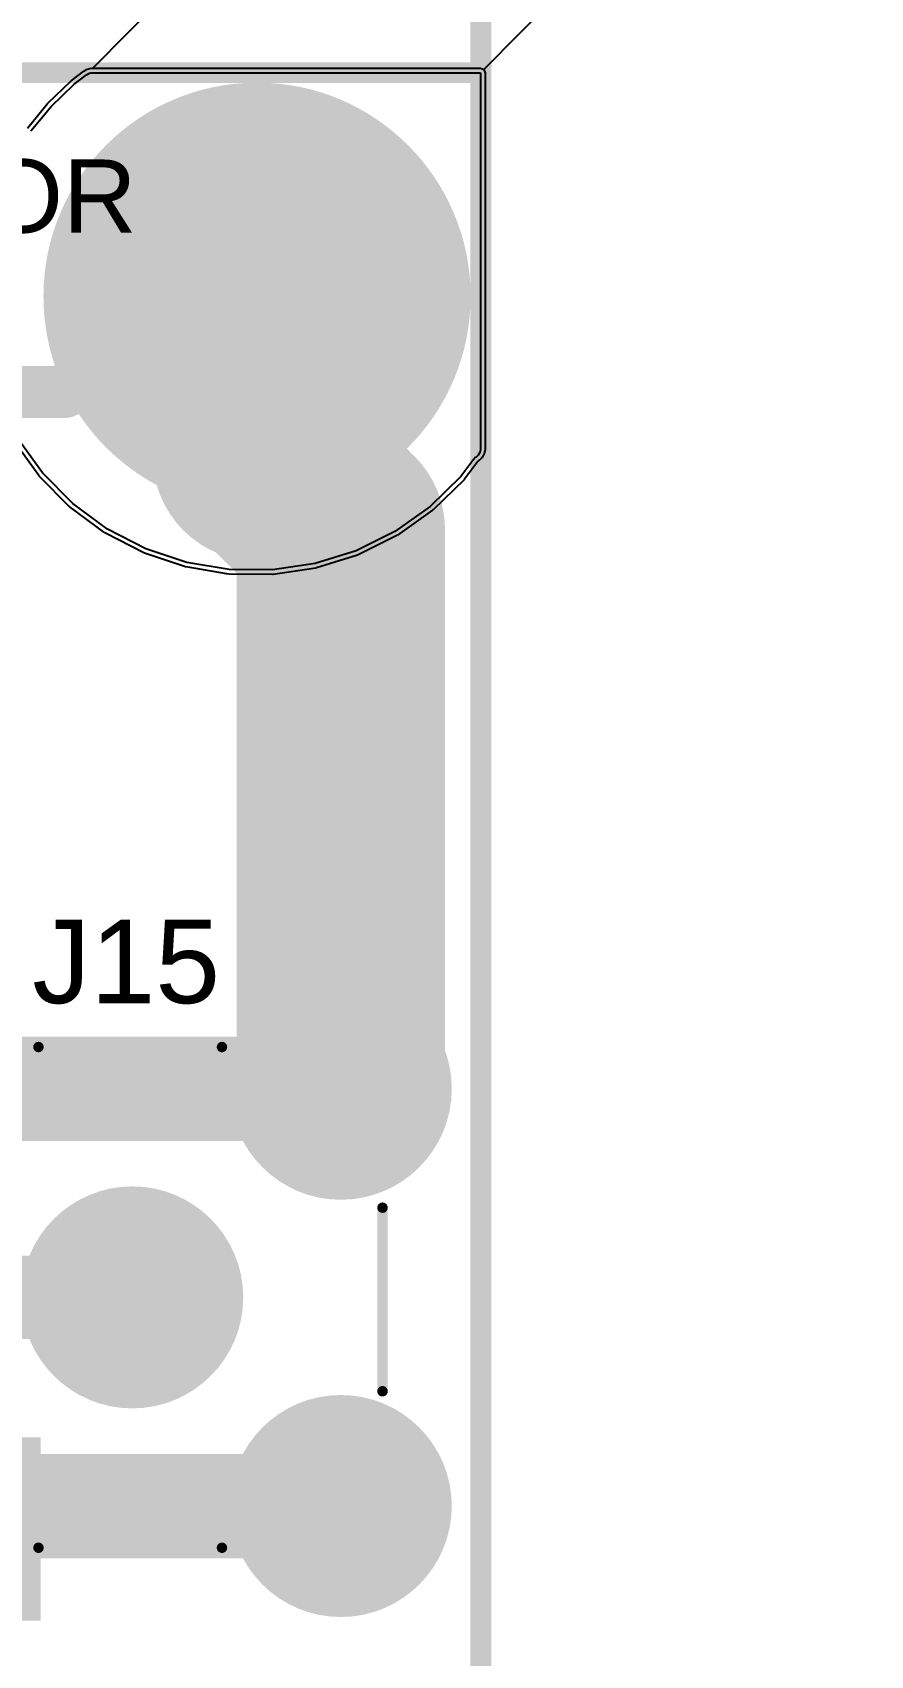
# Model space of a CAD drawing. Header units: millimetres. Extents: x 0 to 214, y 0 to 214.
# Drawn here: x 6.594 to 6.996, y 3.557 to 4.335 of the extents above; entities that cross this region are included whole.
import ezdxf

# ---------------------------------------------------------------- set-up
doc = ezdxf.new("R2010")
doc.units = ezdxf.units.MM
doc.header["$MEASUREMENT"] = 0
for name, color, linetype in [('BottomLayer', 5, 'Continuous'), ('BottomSolder', 6, 'Continuous'), ('Mechanical1', 6, 'Continuous'), ('Mechanical2', 216, 'Continuous'), ('MultiLayer', 9, 'Continuous'), ('PadHoleLayer', 156, 'Continuous'), ('TopLayer', 1, 'Continuous'), ('TopOverlay', 2, 'Continuous'), ('TopSolder', 216, 'Continuous'), ('ViaHoleLayer', 16, 'Continuous')]:
    doc.layers.add(name, color=color, linetype=linetype)
doc.styles.add('Arial', font='', dxfattribs={"height": 0.2})
doc.styles.get('Arial').set_extended_font_data('Arial')

# ---------------------------------------------------------------- blocks, each defined once
blk = doc.blocks.new('HJ_SMA508_100')
at = {"layer": 'BottomLayer'}
h = blk.add_hatch(color=5, dxfattribs=at)
edge = h.paths.add_edge_path()
edge.add_arc((-0.1, 0.1), 0.04921, 0, 360)
h = blk.add_hatch(color=5, dxfattribs=at)
edge = h.paths.add_edge_path()
edge.add_arc((0.1, 0.1), 0.04921, 0, 360)
h = blk.add_hatch(color=5, dxfattribs=at)
edge = h.paths.add_edge_path()
edge.add_arc((0, 0), 0.04921, 0, 360)
h = blk.add_hatch(color=5, dxfattribs=at)
edge = h.paths.add_edge_path()
edge.add_arc((-0.1, -0.1), 0.04921, 0, 360)
h = blk.add_hatch(color=5, dxfattribs=at)
edge = h.paths.add_edge_path()
edge.add_arc((0.1, -0.1), 0.04921, 0, 360)
at = {"layer": 'BottomSolder'}
h = blk.add_hatch(color=6, dxfattribs=at)
edge = h.paths.add_edge_path()
edge.add_arc((-0.1, 0.1), 0.05321, 0, 360)
h = blk.add_hatch(color=6, dxfattribs=at)
edge = h.paths.add_edge_path()
edge.add_arc((0.1, 0.1), 0.05321, 0, 360)
h = blk.add_hatch(color=6, dxfattribs=at)
edge = h.paths.add_edge_path()
edge.add_arc((0, 0), 0.05321, 0, 360)
h = blk.add_hatch(color=6, dxfattribs=at)
edge = h.paths.add_edge_path()
edge.add_arc((-0.1, -0.1), 0.05321, 0, 360)
h = blk.add_hatch(color=6, dxfattribs=at)
edge = h.paths.add_edge_path()
edge.add_arc((0.1, -0.1), 0.05321, 0, 360)
at = {"layer": 'MultiLayer'}
h = blk.add_hatch(color=9, dxfattribs=at)
edge = h.paths.add_edge_path()
edge.add_arc((-0.1, 0.1), 0.04921, 0, 360)
h = blk.add_hatch(color=9, dxfattribs=at)
edge = h.paths.add_edge_path()
edge.add_arc((0.1, 0.1), 0.04921, 0, 360)
h = blk.add_hatch(color=9, dxfattribs=at)
edge = h.paths.add_edge_path()
edge.add_arc((0, 0), 0.04921, 0, 360)
h = blk.add_hatch(color=9, dxfattribs=at)
edge = h.paths.add_edge_path()
edge.add_arc((-0.1, -0.1), 0.04921, 0, 360)
h = blk.add_hatch(color=9, dxfattribs=at)
edge = h.paths.add_edge_path()
edge.add_arc((0.1, -0.1), 0.04921, 0, 360)
at = {"layer": 'PadHoleLayer'}
h = blk.add_hatch(color=156, dxfattribs=at)
edge = h.paths.add_edge_path()
edge.add_arc((-0.1, 0.1), 0.02953, 0, 360)
h = blk.add_hatch(color=156, dxfattribs=at)
edge = h.paths.add_edge_path()
edge.add_arc((0.1, 0.1), 0.02953, 0, 360)
h = blk.add_hatch(color=156, dxfattribs=at)
edge = h.paths.add_edge_path()
edge.add_arc((0, 0), 0.02756, 0, 360)
h = blk.add_hatch(color=156, dxfattribs=at)
edge = h.paths.add_edge_path()
edge.add_arc((-0.1, -0.1), 0.02953, 0, 360)
h = blk.add_hatch(color=156, dxfattribs=at)
edge = h.paths.add_edge_path()
edge.add_arc((0.1, -0.1), 0.02953, 0, 360)
at = {"layer": 'TopLayer'}
h = blk.add_hatch(color=1, dxfattribs=at)
edge = h.paths.add_edge_path()
edge.add_arc((-0.1, 0.1), 0.04921, 0, 360)
h = blk.add_hatch(color=1, dxfattribs=at)
edge = h.paths.add_edge_path()
edge.add_arc((0.1, 0.1), 0.04921, 0, 360)
h = blk.add_hatch(color=1, dxfattribs=at)
edge = h.paths.add_edge_path()
edge.add_arc((0, 0), 0.04921, 0, 360)
h = blk.add_hatch(color=1, dxfattribs=at)
edge = h.paths.add_edge_path()
edge.add_arc((-0.1, -0.1), 0.04921, 0, 360)
h = blk.add_hatch(color=1, dxfattribs=at)
edge = h.paths.add_edge_path()
edge.add_arc((0.1, -0.1), 0.04921, 0, 360)
at = {"layer": 'TopSolder'}
h = blk.add_hatch(color=216, dxfattribs=at)
edge = h.paths.add_edge_path()
edge.add_arc((-0.1, 0.1), 0.05321, 0, 360)
h = blk.add_hatch(color=216, dxfattribs=at)
edge = h.paths.add_edge_path()
edge.add_arc((0.1, 0.1), 0.05321, 0, 360)
h = blk.add_hatch(color=216, dxfattribs=at)
edge = h.paths.add_edge_path()
edge.add_arc((0, 0), 0.05321, 0, 360)
h = blk.add_hatch(color=216, dxfattribs=at)
edge = h.paths.add_edge_path()
edge.add_arc((-0.1, -0.1), 0.05321, 0, 360)
h = blk.add_hatch(color=216, dxfattribs=at)
edge = h.paths.add_edge_path()
edge.add_arc((0.1, -0.1), 0.05321, 0, 360)
at = {"layer": 'TopOverlay', "const_width": 0.005}
for points in [[(0.045, 0.12), (-0.043, 0.12)], [(-0.12, -0.045), (-0.12, 0.043)], [(0.12, -0.045), (0.12, 0.043)], [(0.045, -0.12), (-0.043, -0.12)]]:
    blk.add_lwpolyline(points, dxfattribs=at)
at = {"layer": 'TopOverlay', "const_width": 0.0025}
for points in [[(-0.04425, 0.12, 1), (-0.04175, 0.12, 1)], [(0.04375, 0.12, 1), (0.04625, 0.12, 1)], [(-0.12125, 0.043, 1), (-0.11875, 0.043, 1)], [(0.11875, 0.043, 1), (0.12125, 0.043, 1)], [(-0.12125, -0.045, 1), (-0.11875, -0.045, 1)], [(0.11875, -0.045, 1), (0.12125, -0.045, 1)], [(-0.04425, -0.12, 1), (-0.04175, -0.12, 1)], [(0.04375, -0.12, 1), (0.04625, -0.12, 1)]]:
    blk.add_lwpolyline(points, format="xyb", close=True, dxfattribs=at)

msp = doc.modelspace()

# ---------------------------------------------------------------- hatches: boundary and pattern name
at = {"layer": 'BottomLayer'}
h = msp.add_hatch(color=5, dxfattribs=at)
edge = h.paths.add_edge_path()
edge.add_arc((6.70182, 4.20882), 0.09843, 0, 360)
h = msp.add_hatch(color=5, dxfattribs=at)
edge = h.paths.add_edge_path()
edge.add_arc((6.69682, 4.28599), 0.01181, 0, 360)
h = msp.add_hatch(color=5, dxfattribs=at)
edge = h.paths.add_edge_path()
edge.add_arc((6.64384, 4.2599), 0.01181, 0, 360)
h = msp.add_hatch(color=5, dxfattribs=at)
edge = h.paths.add_edge_path()
edge.add_arc((6.75273, 4.26697), 0.01181, 0, 360)
h = msp.add_hatch(color=5, dxfattribs=at)
edge = h.paths.add_edge_path()
edge.add_arc((6.77882, 4.21399), 0.01181, 0, 360)
h = msp.add_hatch(color=5, dxfattribs=at)
edge = h.paths.add_edge_path()
edge.add_arc((6.62482, 4.20399), 0.01181, 0, 360)
h = msp.add_hatch(color=5, dxfattribs=at)
edge = h.paths.add_edge_path()
edge.add_arc((6.65091, 4.151), 0.01181, 0, 360)
h = msp.add_hatch(color=5, dxfattribs=at)
edge = h.paths.add_edge_path()
edge.add_arc((6.75981, 4.15807), 0.01181, 0, 360)
h = msp.add_hatch(color=5, dxfattribs=at)
edge = h.paths.add_edge_path()
edge.add_arc((6.70682, 4.13199), 0.01181, 0, 360)
at = {"layer": 'BottomSolder'}
h = msp.add_hatch(color=6, dxfattribs=at)
edge = h.paths.add_edge_path()
edge.add_arc((6.70182, 4.20882), 0.10243, 0, 360)
h = msp.add_hatch(color=6, dxfattribs=at)
edge = h.paths.add_edge_path()
edge.add_arc((6.69682, 4.28599), 0.00591, 0, 360)
h = msp.add_hatch(color=6, dxfattribs=at)
edge = h.paths.add_edge_path()
edge.add_arc((6.75273, 4.26697), 0.00591, 0, 360)
h = msp.add_hatch(color=6, dxfattribs=at)
edge = h.paths.add_edge_path()
edge.add_arc((6.64384, 4.2599), 0.00591, 0, 360)
h = msp.add_hatch(color=6, dxfattribs=at)
edge = h.paths.add_edge_path()
edge.add_arc((6.77882, 4.21399), 0.00591, 0, 360)
h = msp.add_hatch(color=6, dxfattribs=at)
edge = h.paths.add_edge_path()
edge.add_arc((6.62482, 4.20399), 0.00591, 0, 360)
h = msp.add_hatch(color=6, dxfattribs=at)
edge = h.paths.add_edge_path()
edge.add_arc((6.75981, 4.15807), 0.00591, 0, 360)
h = msp.add_hatch(color=6, dxfattribs=at)
edge = h.paths.add_edge_path()
edge.add_arc((6.65091, 4.151), 0.00591, 0, 360)
h = msp.add_hatch(color=6, dxfattribs=at)
edge = h.paths.add_edge_path()
edge.add_arc((6.70682, 4.13199), 0.00591, 0, 360)
at = {"layer": 'MultiLayer'}
h = msp.add_hatch(color=9, dxfattribs=at)
edge = h.paths.add_edge_path()
edge.add_arc((6.70182, 4.20882), 0.09843, 0, 360)
at = {"layer": 'PadHoleLayer'}
h = msp.add_hatch(color=156, dxfattribs=at)
edge = h.paths.add_edge_path()
edge.add_arc((6.70182, 4.20882), 0.06102, 0, 360)
at = {"layer": 'TopLayer'}
h = msp.add_hatch(color=1, dxfattribs=at)
edge = h.paths.add_edge_path()
edge.add_arc((6.70182, 4.20882), 0.09843, 0, 360)
h = msp.add_hatch(color=1, dxfattribs=at)
edge = h.paths.add_edge_path()
edge.add_arc((6.69682, 4.28599), 0.01181, 0, 360)
h = msp.add_hatch(color=1, dxfattribs=at)
edge = h.paths.add_edge_path()
edge.add_arc((6.64384, 4.2599), 0.01181, 0, 360)
h = msp.add_hatch(color=1, dxfattribs=at)
edge = h.paths.add_edge_path()
edge.add_arc((6.75273, 4.26697), 0.01181, 0, 360)
h = msp.add_hatch(color=1, dxfattribs=at)
edge = h.paths.add_edge_path()
edge.add_arc((6.77882, 4.21399), 0.01181, 0, 360)
h = msp.add_hatch(color=1, dxfattribs=at)
edge = h.paths.add_edge_path()
edge.add_arc((6.62482, 4.20399), 0.01181, 0, 360)
h = msp.add_hatch(color=1, dxfattribs=at)
edge = h.paths.add_edge_path()
edge.add_arc((6.65091, 4.151), 0.01181, 0, 360)
h = msp.add_hatch(color=1, dxfattribs=at)
edge = h.paths.add_edge_path()
edge.add_arc((6.75981, 4.15807), 0.01181, 0, 360)
h = msp.add_hatch(color=1, dxfattribs=at)
edge = h.paths.add_edge_path()
edge.add_arc((6.70682, 4.13199), 0.01181, 0, 360)
msp.add_hatch(color=1, dxfattribs=at).paths.add_polyline_path([(6.266, 3.574), (6.598, 3.574), (6.598, 3.662), (6.266, 3.662)])
at = {"layer": 'TopSolder'}
h = msp.add_hatch(color=216, dxfattribs=at)
edge = h.paths.add_edge_path()
edge.add_arc((6.70182, 4.20882), 0.10243, 0, 360)
h = msp.add_hatch(color=216, dxfattribs=at)
edge = h.paths.add_edge_path()
edge.add_arc((6.69682, 4.28599), 0.00591, 0, 360)
h = msp.add_hatch(color=216, dxfattribs=at)
edge = h.paths.add_edge_path()
edge.add_arc((6.75273, 4.26697), 0.00591, 0, 360)
h = msp.add_hatch(color=216, dxfattribs=at)
edge = h.paths.add_edge_path()
edge.add_arc((6.64384, 4.2599), 0.00591, 0, 360)
h = msp.add_hatch(color=216, dxfattribs=at)
edge = h.paths.add_edge_path()
edge.add_arc((6.77882, 4.21399), 0.00591, 0, 360)
h = msp.add_hatch(color=216, dxfattribs=at)
edge = h.paths.add_edge_path()
edge.add_arc((6.62482, 4.20399), 0.00591, 0, 360)
h = msp.add_hatch(color=216, dxfattribs=at)
edge = h.paths.add_edge_path()
edge.add_arc((6.75981, 4.15807), 0.00591, 0, 360)
h = msp.add_hatch(color=216, dxfattribs=at)
edge = h.paths.add_edge_path()
edge.add_arc((6.65091, 4.151), 0.00591, 0, 360)
h = msp.add_hatch(color=216, dxfattribs=at)
edge = h.paths.add_edge_path()
edge.add_arc((6.70682, 4.13199), 0.00591, 0, 360)
at = {"layer": 'ViaHoleLayer'}
h = msp.add_hatch(color=16, dxfattribs=at)
edge = h.paths.add_edge_path()
edge.add_arc((6.69682, 4.28599), 0.00591, 0, 360)
h = msp.add_hatch(color=16, dxfattribs=at)
edge = h.paths.add_edge_path()
edge.add_arc((6.75273, 4.26697), 0.00591, 0, 360)
h = msp.add_hatch(color=16, dxfattribs=at)
edge = h.paths.add_edge_path()
edge.add_arc((6.64384, 4.2599), 0.00591, 0, 360)
h = msp.add_hatch(color=16, dxfattribs=at)
edge = h.paths.add_edge_path()
edge.add_arc((6.77882, 4.21399), 0.00591, 0, 360)
h = msp.add_hatch(color=16, dxfattribs=at)
edge = h.paths.add_edge_path()
edge.add_arc((6.62482, 4.20399), 0.00591, 0, 360)
h = msp.add_hatch(color=16, dxfattribs=at)
edge = h.paths.add_edge_path()
edge.add_arc((6.75981, 4.15807), 0.00591, 0, 360)
h = msp.add_hatch(color=16, dxfattribs=at)
edge = h.paths.add_edge_path()
edge.add_arc((6.65091, 4.151), 0.00591, 0, 360)
h = msp.add_hatch(color=16, dxfattribs=at)
edge = h.paths.add_edge_path()
edge.add_arc((6.70682, 4.13199), 0.00591, 0, 360)

# ---------------------------------------------------------------- linework, layer by layer
at = {"layer": 'BottomLayer'}
for p, q in [((6.60303, 4.29983), (6.61401, 4.31037)), ((6.61401, 4.31037), (6.62007, 4.31498)), ((6.62007, 4.31498), (6.62039, 4.31522)), ((6.62039, 4.31522), (6.62111, 4.31561)), ((6.62111, 4.31561), (6.62189, 4.31587)), ((6.62189, 4.31587), (6.62269, 4.316)), ((6.62269, 4.316), (6.6231, 4.316)), ((6.6231, 4.316), (6.6231, 4.316)), ((6.6231, 4.316), (6.809, 4.316)), ((6.809, 4.316), (6.809, 4.26615)), ((6.59333, 4.2881), (6.60303, 4.29983)), ((6.809, 4.26615), (6.809, 4.13598)), ((6.59892, 4.12417), (6.58682, 4.14094)), ((6.80597, 4.13102), (6.80584, 4.13083)), ((6.80608, 4.1312), (6.80597, 4.13102)), ((6.80619, 4.1314), (6.80608, 4.1312)), ((6.80624, 4.1315), (6.80619, 4.1314)), ((6.80686, 4.13181), (6.80624, 4.1315)), ((6.80789, 4.13275), (6.80686, 4.13181)), ((6.80862, 4.13394), (6.80789, 4.13275)), ((6.809, 4.13528), (6.80862, 4.13394)), ((6.809, 4.13598), (6.809, 4.13528)), ((6.61348, 4.10948), (6.59892, 4.12417)), ((6.80578, 4.13075), (6.79959, 4.12247)), ((6.80584, 4.13083), (6.80578, 4.13075)), ((6.80578, 4.13075), (6.80578, 4.13075)), ((6.79959, 4.12247), (6.78478, 4.10803)), ((6.63014, 4.09725), (6.61348, 4.10948)), ((6.78478, 4.10803), (6.76791, 4.09608)), ((6.64851, 4.08775), (6.63014, 4.09725)), ((6.76791, 4.09608), (6.74938, 4.08689)), ((6.66813, 4.08123), (6.64851, 4.08775)), ((6.74938, 4.08689), (6.72966, 4.08071)), ((6.68853, 4.07784), (6.66813, 4.08123)), ((6.7092, 4.07766), (6.68853, 4.07784)), ((6.72966, 4.08071), (6.7092, 4.07766))]:
    msp.add_line(p, q, dxfattribs=at)
for points, const_width in [([(6.6095, 4.163), (6.65532, 4.20882)], 0.025), ([(6.65532, 4.20882), (6.70182, 4.20882)], 0.025), ([(6.43, 4.163), (6.6095, 4.163)], 0.025), ([(6.542, 3.829), (6.742, 3.829)], 0.05), ([(6.542, 3.629), (6.742, 3.629)], 0.05)]:
    msp.add_lwpolyline(points, dxfattribs=dict(at, const_width=const_width))
for points, const_width in [([(6.64907, 4.20882, 1), (6.66157, 4.20882, 1)], 0.0125), ([(6.64907, 4.20882, 1), (6.66157, 4.20882, 1)], 0.0125), ([(6.69557, 4.20882, 1), (6.70807, 4.20882, 1)], 0.0125), ([(6.60325, 4.163, 1), (6.61575, 4.163, 1)], 0.0125), ([(6.60325, 4.163, 1), (6.61575, 4.163, 1)], 0.0125), ([(6.7295, 3.829, 1), (6.7545, 3.829, 1)], 0.025), ([(6.7295, 3.629, 1), (6.7545, 3.629, 1)], 0.025)]:
    msp.add_lwpolyline(points, format="xyb", close=True, dxfattribs=dict(at, const_width=const_width))
at = {"layer": 'BottomSolder'}
for p, q in [((6.81053, 4.31753), (214.06023, 213.98652)), ((6.62042, 4.31766), (6.6212, 4.31792)), ((6.6212, 4.31792), (6.62138, 4.31791)), ((6.62138, 4.31791), (6.62154, 4.318)), ((6.62154, 4.318), (6.62234, 4.31814)), ((6.62234, 4.31814), (6.62252, 4.31809)), ((6.62252, 4.31809), (6.62269, 4.31816)), ((6.62269, 4.31816), (6.6231, 4.31816)), ((6.6231, 4.31816), (6.6231, 4.31816)), ((6.6231, 4.31816), (6.809, 4.31816)), ((6.809, 4.31816), (6.81053, 4.31753)), ((6.60153, 4.30139), (6.61251, 4.31193)), ((6.61251, 4.31193), (6.61263, 4.31198)), ((6.61263, 4.31198), (6.6127, 4.3121)), ((6.6127, 4.3121), (6.61876, 4.3167)), ((6.61876, 4.3167), (6.61908, 4.31695)), ((6.61876, 4.3167), (6.61876, 4.3167)), ((6.61908, 4.31695), (6.61926, 4.31699)), ((6.61926, 4.31699), (6.61938, 4.31714)), ((6.61938, 4.31714), (6.6201, 4.31752)), ((6.6201, 4.31752), (6.62028, 4.31754)), ((6.62028, 4.31754), (6.62042, 4.31766)), ((6.81053, 4.31753), (6.81117, 4.316)), ((6.81117, 4.316), (6.81117, 4.26615)), ((6.59166, 4.28948), (6.60136, 4.30121)), ((6.60136, 4.30121), (6.60148, 4.30127)), ((6.60148, 4.30127), (6.60153, 4.30139)), ((6.81117, 4.26615), (6.81117, 4.13598)), ((6.59716, 4.1229), (6.58507, 4.13967)), ((6.80935, 4.13115), (6.80833, 4.13021)), ((6.80948, 4.13143), (6.80935, 4.13115)), ((6.80973, 4.13161), (6.80948, 4.13143)), ((6.81046, 4.1328), (6.80973, 4.13161)), ((6.81051, 4.13311), (6.81046, 4.1328)), ((6.8107, 4.13335), (6.81051, 4.13311)), ((6.81108, 4.13469), (6.8107, 4.13335)), ((6.81117, 4.13528), (6.81105, 4.13499)), ((6.81105, 4.13499), (6.81108, 4.13469)), ((6.81117, 4.13598), (6.81117, 4.13598)), ((6.81117, 4.13598), (6.81117, 4.13528)), ((6.80751, 4.12945), (6.80132, 4.12117)), ((6.80757, 4.12954), (6.80751, 4.12945)), ((6.80751, 4.12945), (6.80751, 4.12945)), ((6.80759, 4.12959), (6.80757, 4.12954)), ((6.80763, 4.12961), (6.80759, 4.12959)), ((6.80775, 4.1298), (6.80763, 4.12961)), ((6.80776, 4.12984), (6.80775, 4.1298)), ((6.80783, 4.12987), (6.80776, 4.12984)), ((6.80804, 4.13011), (6.80783, 4.12987)), ((6.80833, 4.13021), (6.80804, 4.13011)), ((6.59731, 4.12281), (6.59716, 4.1229)), ((6.59738, 4.12264), (6.59731, 4.12281)), ((6.61194, 4.10796), (6.59738, 4.12264)), ((6.8011, 4.12092), (6.78629, 4.10648)), ((6.80117, 4.12108), (6.8011, 4.12092)), ((6.80132, 4.12117), (6.80117, 4.12108)), ((6.6121, 4.10789), (6.61194, 4.10796)), ((6.6122, 4.10774), (6.6121, 4.10789)), ((6.62886, 4.0955), (6.6122, 4.10774)), ((6.78603, 4.10627), (6.76916, 4.09431)), ((6.78613, 4.10642), (6.78603, 4.10627)), ((6.78629, 4.10648), (6.78613, 4.10642)), ((6.62903, 4.09546), (6.62886, 4.0955)), ((6.62915, 4.09532), (6.62903, 4.09546)), ((6.64752, 4.08583), (6.62915, 4.09532)), ((6.76887, 4.09414), (6.75035, 4.08495)), ((6.76899, 4.09427), (6.76887, 4.09414)), ((6.76916, 4.09431), (6.76899, 4.09427)), ((6.64769, 4.08581), (6.64752, 4.08583)), ((6.64783, 4.08569), (6.64769, 4.08581)), ((6.66745, 4.07917), (6.64783, 4.08569)), ((6.75003, 4.08483), (6.7303, 4.07864)), ((6.75017, 4.08494), (6.75003, 4.08483)), ((6.75035, 4.08495), (6.75017, 4.08494)), ((6.66763, 4.07918), (6.66745, 4.07917)), ((6.66778, 4.07909), (6.66763, 4.07918)), ((6.68817, 4.0757), (6.66778, 4.07909)), ((6.72997, 4.07856), (6.70952, 4.07552)), ((6.73013, 4.07866), (6.72997, 4.07856)), ((6.7303, 4.07864), (6.73013, 4.07866)), ((6.68835, 4.07574), (6.68817, 4.0757)), ((6.68851, 4.07567), (6.68835, 4.07574)), ((6.70919, 4.0755), (6.68851, 4.07567)), ((6.70935, 4.07556), (6.70919, 4.0755)), ((6.70952, 4.07552), (6.70935, 4.07556))]:
    msp.add_line(p, q, dxfattribs=at)
at = {"layer": 'Mechanical1', "const_width": 0.01}
msp.add_lwpolyline([(6.80914, 4.31606), (6.80914, 4.453)], dxfattribs=at)
at = {"layer": 'Mechanical1', "const_width": 0.005}
msp.add_lwpolyline([(6.80664, 4.31606, 1), (6.81164, 4.31606, 1)], format="xyb", close=True, dxfattribs=at)
at = {"layer": 'Mechanical2', "const_width": 0.01}
for points in [[(-0.10586, 4.31606), (6.80914, 4.31606)], [(6.80914, -0.10583), (6.80914, 4.31606)]]:
    msp.add_lwpolyline(points, dxfattribs=at)
at = {"layer": 'Mechanical2', "const_width": 0.005}
msp.add_lwpolyline([(6.80664, 4.31606, 1), (6.81164, 4.31606, 1)], format="xyb", close=True, dxfattribs=at)
msp.add_lwpolyline([(6.80664, 4.31606, 1), (6.81164, 4.31606, 1)], format="xyb", close=True, dxfattribs=at)
at = {"layer": 'TopLayer'}
for p, q in [((6.60303, 4.29983), (6.61401, 4.31037)), ((6.61401, 4.31037), (6.62007, 4.31498)), ((6.62007, 4.31498), (6.62039, 4.31522)), ((6.62039, 4.31522), (6.62111, 4.31561)), ((6.62111, 4.31561), (6.62189, 4.31587)), ((6.62189, 4.31587), (6.62269, 4.316)), ((6.62269, 4.316), (6.6231, 4.316)), ((6.6231, 4.316), (6.6231, 4.316)), ((6.6231, 4.316), (6.809, 4.316)), ((6.809, 4.316), (6.809, 4.26615)), ((6.59333, 4.2881), (6.60303, 4.29983)), ((6.809, 4.26615), (6.809, 4.13598)), ((6.59892, 4.12417), (6.58682, 4.14094)), ((6.80597, 4.13102), (6.80584, 4.13083)), ((6.80608, 4.1312), (6.80597, 4.13102)), ((6.80619, 4.1314), (6.80608, 4.1312)), ((6.80624, 4.1315), (6.80619, 4.1314)), ((6.80686, 4.13181), (6.80624, 4.1315)), ((6.80789, 4.13275), (6.80686, 4.13181)), ((6.80862, 4.13394), (6.80789, 4.13275)), ((6.809, 4.13528), (6.80862, 4.13394)), ((6.809, 4.13598), (6.809, 4.13528)), ((6.61348, 4.10948), (6.59892, 4.12417)), ((6.80578, 4.13075), (6.79959, 4.12247)), ((6.80584, 4.13083), (6.80578, 4.13075)), ((6.79959, 4.12247), (6.78478, 4.10803)), ((6.63014, 4.09725), (6.61348, 4.10948)), ((6.78478, 4.10803), (6.76791, 4.09608)), ((6.64851, 4.08775), (6.63014, 4.09725)), ((6.76791, 4.09608), (6.74938, 4.08689)), ((6.66813, 4.08123), (6.64851, 4.08775)), ((6.74938, 4.08689), (6.72966, 4.0807)), ((6.68853, 4.07784), (6.66813, 4.08123)), ((6.7092, 4.07766), (6.68853, 4.07784)), ((6.72966, 4.0807), (6.7092, 4.07766))]:
    msp.add_line(p, q, dxfattribs=at)
for points, const_width in [([(6.70182, 4.13199), (6.70182, 4.20882)], 0.1), ([(6.70682, 4.13199), (6.742, 4.09681)], 0.1), ([(6.742, 3.829), (6.742, 4.09681)], 0.1), ([(6.444, 3.729), (6.642, 3.729)], 0.04)]:
    msp.add_lwpolyline(points, dxfattribs=dict(at, const_width=const_width))
for points, const_width in [([(6.67682, 4.20882, 1), (6.72682, 4.20882, 1)], 0.05), ([(6.67682, 4.13199, 1), (6.72682, 4.13199, 1)], 0.05), ([(6.68182, 4.13199, 1), (6.73182, 4.13199, 1)], 0.05), ([(6.717, 4.09681, 1), (6.767, 4.09681, 1)], 0.05), ([(6.717, 4.09681, 1), (6.767, 4.09681, 1)], 0.05), ([(6.717, 3.829, 1), (6.767, 3.829, 1)], 0.05), ([(6.632, 3.729, 1), (6.652, 3.729, 1)], 0.02)]:
    msp.add_lwpolyline(points, format="xyb", close=True, dxfattribs=dict(at, const_width=const_width))
at = {"layer": 'TopSolder'}
for p, q in [((6.6231, 4.31816), (214.06023, 213.98652)), ((6.62042, 4.31766), (6.6212, 4.31792)), ((6.6212, 4.31792), (6.62138, 4.31791)), ((6.62138, 4.31791), (6.62154, 4.318)), ((6.62154, 4.318), (6.62234, 4.31814)), ((6.62234, 4.31814), (6.62252, 4.31809)), ((6.62252, 4.31809), (6.6227, 4.31816)), ((6.6227, 4.31816), (6.6231, 4.31816)), ((6.6231, 4.31816), (6.6231, 4.31816)), ((6.6231, 4.31816), (6.809, 4.31816)), ((6.809, 4.31816), (6.81053, 4.31753)), ((6.60153, 4.30139), (6.61251, 4.31193)), ((6.61251, 4.31193), (6.61263, 4.31198)), ((6.61263, 4.31198), (6.6127, 4.3121)), ((6.6127, 4.3121), (6.61876, 4.3167)), ((6.61876, 4.3167), (6.61908, 4.31695)), ((6.61876, 4.3167), (6.61876, 4.3167)), ((6.61908, 4.31695), (6.61926, 4.31699)), ((6.61926, 4.31699), (6.61938, 4.31714)), ((6.61938, 4.31714), (6.6201, 4.31752)), ((6.6201, 4.31752), (6.62028, 4.31754)), ((6.62028, 4.31754), (6.62042, 4.31766)), ((6.81053, 4.31753), (6.81116, 4.316)), ((6.81116, 4.316), (6.81116, 4.26615)), ((6.59166, 4.28948), (6.60136, 4.30121)), ((6.60136, 4.30121), (6.60148, 4.30127)), ((6.60148, 4.30127), (6.60153, 4.30139)), ((6.81116, 4.26615), (6.81117, 4.13598)), ((6.59716, 4.1229), (6.58507, 4.13967)), ((6.80935, 4.13115), (6.80833, 4.13021)), ((6.80948, 4.13143), (6.80935, 4.13115)), ((6.80973, 4.13161), (6.80948, 4.13143)), ((6.81046, 4.1328), (6.80973, 4.13161)), ((6.81051, 4.13311), (6.81046, 4.1328)), ((6.8107, 4.13335), (6.81051, 4.13311)), ((6.81108, 4.13469), (6.8107, 4.13335)), ((6.81117, 4.13528), (6.81105, 4.13499)), ((6.81105, 4.13499), (6.81108, 4.13469)), ((6.81117, 4.13598), (6.81117, 4.13598)), ((6.81117, 4.13598), (6.81117, 4.13528)), ((6.80751, 4.12945), (6.80132, 4.12117)), ((6.80757, 4.12954), (6.80751, 4.12945)), ((6.80751, 4.12945), (6.80751, 4.12945)), ((6.80759, 4.12959), (6.80757, 4.12954)), ((6.80763, 4.12961), (6.80759, 4.12959)), ((6.80775, 4.1298), (6.80763, 4.12961)), ((6.80776, 4.12984), (6.80775, 4.1298)), ((6.80783, 4.12987), (6.80776, 4.12984)), ((6.80804, 4.13011), (6.80783, 4.12987)), ((6.80833, 4.13021), (6.80804, 4.13011)), ((6.59731, 4.12281), (6.59716, 4.1229)), ((6.59738, 4.12264), (6.59731, 4.12281)), ((6.61194, 4.10796), (6.59738, 4.12264)), ((6.8011, 4.12092), (6.78629, 4.10648)), ((6.80117, 4.12108), (6.8011, 4.12092)), ((6.80132, 4.12117), (6.80117, 4.12108)), ((6.6121, 4.10789), (6.61194, 4.10796)), ((6.6122, 4.10774), (6.6121, 4.10789)), ((6.62886, 4.0955), (6.6122, 4.10774)), ((6.78603, 4.10627), (6.76916, 4.09431)), ((6.78613, 4.10642), (6.78603, 4.10627)), ((6.78629, 4.10648), (6.78613, 4.10642)), ((6.62903, 4.09546), (6.62886, 4.0955)), ((6.62915, 4.09532), (6.62903, 4.09546)), ((6.64752, 4.08583), (6.62915, 4.09532)), ((6.76887, 4.09414), (6.75035, 4.08495)), ((6.76899, 4.09427), (6.76887, 4.09414)), ((6.76916, 4.09431), (6.76899, 4.09427)), ((6.64769, 4.08581), (6.64752, 4.08583)), ((6.64783, 4.08569), (6.64769, 4.08581)), ((6.66745, 4.07917), (6.64783, 4.08569)), ((6.75003, 4.08483), (6.7303, 4.07864)), ((6.75017, 4.08494), (6.75003, 4.08483)), ((6.75035, 4.08495), (6.75017, 4.08494)), ((6.66763, 4.07918), (6.66745, 4.07917)), ((6.66778, 4.07909), (6.66763, 4.07918)), ((6.68817, 4.0757), (6.66778, 4.07909)), ((6.72997, 4.07856), (6.70952, 4.07552)), ((6.73013, 4.07865), (6.72997, 4.07856)), ((6.7303, 4.07864), (6.73013, 4.07865)), ((6.68835, 4.07574), (6.68817, 4.0757)), ((6.68851, 4.07567), (6.68835, 4.07574)), ((6.70919, 4.0755), (6.68851, 4.07567)), ((6.70935, 4.07556), (6.70919, 4.0755)), ((6.70952, 4.07552), (6.70935, 4.07556))]:
    msp.add_line(p, q, dxfattribs=at)

# ---------------------------------------------------------------- block references
at = {"rotation": 270}
msp.add_blockref('HJ_SMA508_100', (6.642, 3.729), dxfattribs=at)

# ---------------------------------------------------------------- texts
at = {"layer": 'TopOverlay', "style": 'Arial'}
msp.add_text('TRANSISTOR', height=0.035, rotation=360, dxfattribs=at).set_placement((6.329, 4.23941))
msp.add_text('J15', height=0.04, dxfattribs=at).set_placement((6.59402, 3.87001))

doc.saveas('drawing.dxf')
